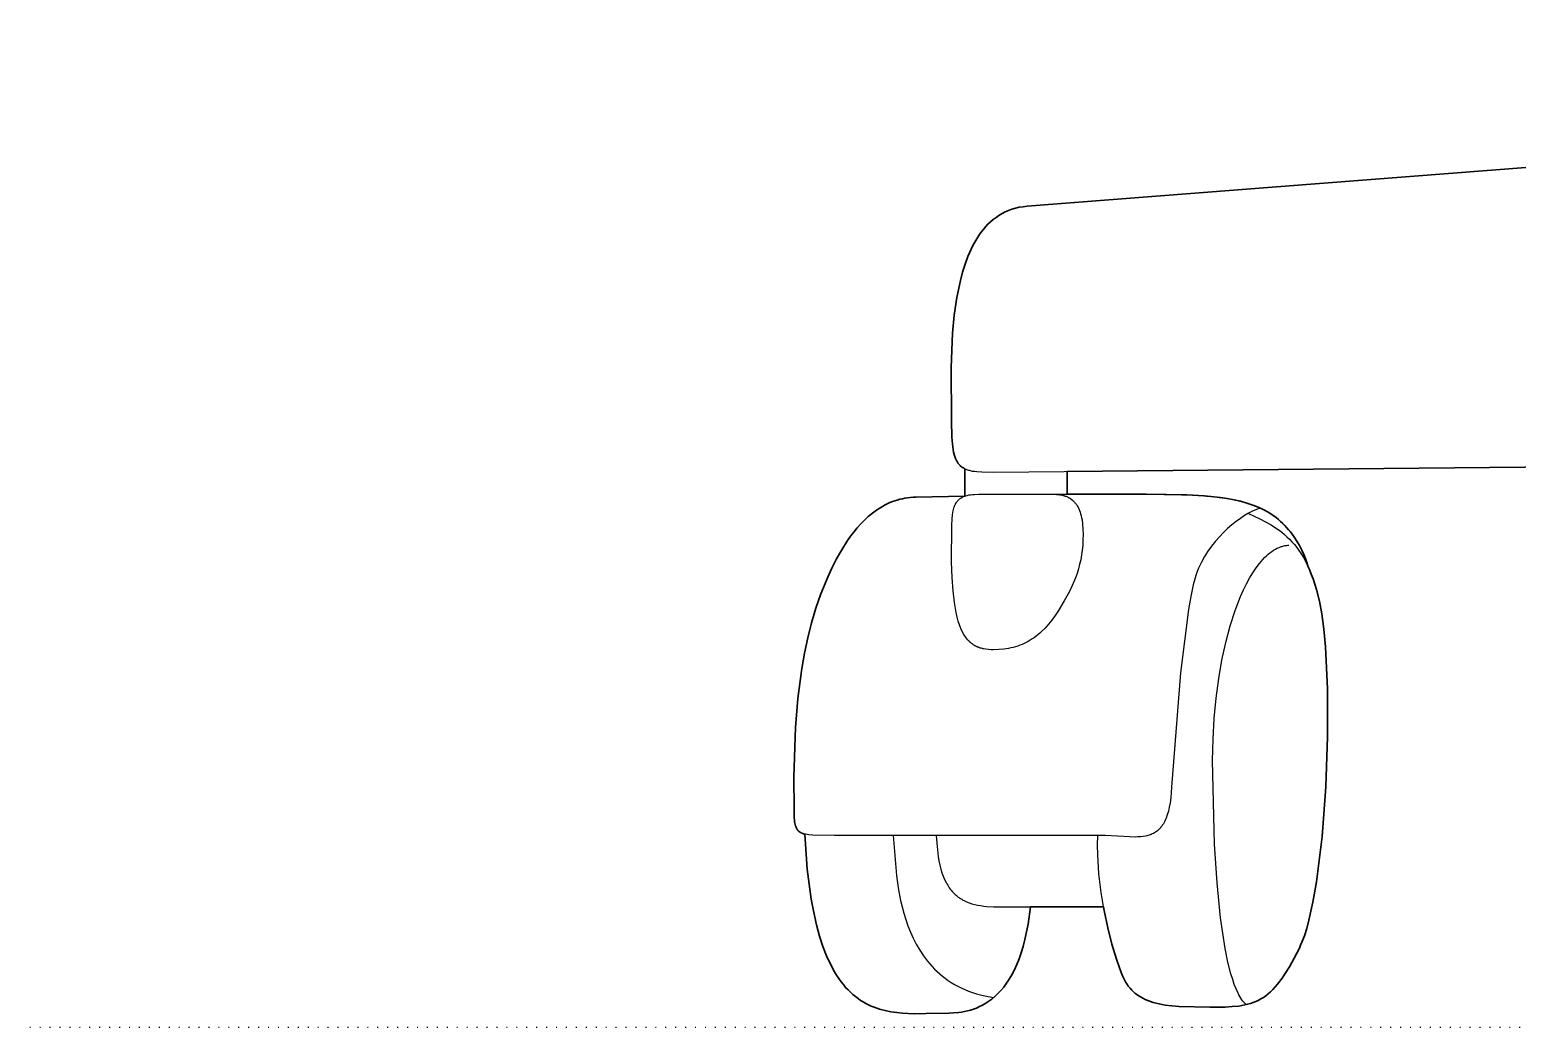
# Model space of a CAD drawing. Header units: millimetres. Extents: x 0 to 1842, y -1115 to 1018.
# Drawn here: x 0 to 164.8, y 0 to 110.5 of the extents above; entities that cross this region are included whole.
import ezdxf

# ---------------------------------------------------------------- set-up
doc = ezdxf.new("R2010")
doc.units = ezdxf.units.MM
doc.linetypes.add('Dots', pattern=[1, 0, -1])
doc.layers.add('Blocks', color=7, linetype='Continuous')
for name, color, linetype, lineweight, true_color in [('Blocks$Inner', 7, 'Continuous', 25, 0x007f00), ('Blocks$Outline', 7, 'Continuous', 35, 0xff3f3f), ('Groud', 7, 'Dots', 25, 0x243775)]:
    doc.layers.add(name, color=color, linetype=linetype, lineweight=lineweight, true_color=true_color)

# ---------------------------------------------------------------- blocks, each defined once
blk = doc.blocks.new('Oxford High Office Chair Front')
at = {"layer": 'Blocks$Inner'}
blk.add_line((107.51, 13.33), (118.94, 13.33), dxfattribs=at)
for points in [[(362.41, 110.47), (110.47, 90.93), (110.03, 90.88), (109.6, 90.81), (109.19, 90.71), (108.8, 90.6), (108.42, 90.46), (108.23, 90.38), (108.05, 90.3), (107.7, 90.12), (107.36, 89.92), (107.04, 89.7), (106.73, 89.46), (106.43, 89.2), (106.14, 88.93), (105.87, 88.63), (105.61, 88.33), (105.36, 88.01), (105.13, 87.67), (104.9, 87.32), (104.69, 86.95), (104.48, 86.57), (104.29, 86.19), (103.93, 85.37), (103.62, 84.52), (103.34, 83.63), (103.09, 82.72), (102.7, 80.81), (102.41, 78.85), (102.23, 76.88), (102.06, 73.08), (102.1, 67.17), (102.14, 65.36), (102.2, 64.62), (102.24, 64.29), (102.28, 63.99), (102.34, 63.7), (102.4, 63.44), (102.47, 63.2), (102.56, 62.98), (102.58, 62.93), (102.6, 62.88), (102.62, 62.83), (102.65, 62.78), (102.7, 62.68), (102.7, 62.68), (102.7, 62.68), (102.7, 62.68), (102.7, 62.67), (102.7, 62.67), (102.7, 62.67), (102.71, 62.67), (102.71, 62.66), (102.71, 62.66), (102.71, 62.66), (102.71, 62.65), (102.71, 62.65), (102.72, 62.65), (102.72, 62.65), (102.72, 62.64), (102.72, 62.64), (102.75, 62.6), (102.75, 62.59), (102.75, 62.59), (102.75, 62.59), (102.75, 62.59), (102.76, 62.58), (102.76, 62.58), (102.76, 62.58), (102.76, 62.57), (102.76, 62.57), (102.76, 62.57), (102.77, 62.57), (102.77, 62.56), (102.77, 62.56), (102.77, 62.56), (102.77, 62.56), (102.77, 62.55), (102.78, 62.55), (102.78, 62.55), (102.78, 62.55), (102.78, 62.54), (102.78, 62.54), (102.78, 62.54), (102.79, 62.53), (102.79, 62.53), (102.79, 62.53), (102.79, 62.53), (102.79, 62.52), (102.79, 62.52), (102.8, 62.52), (102.8, 62.52), (102.8, 62.51), (102.8, 62.51), (102.83, 62.47), (102.86, 62.43), (102.89, 62.39), (102.92, 62.36), (102.95, 62.32), (102.98, 62.28), (103.05, 62.22), (103.08, 62.18), (103.11, 62.15), (103.19, 62.09), (103.26, 62.04), (103.34, 61.98), (103.42, 61.94), (103.5, 61.89), (103.54, 61.87), (103.59, 61.85), (103.68, 61.81), (103.77, 61.77), (103.97, 61.7), (104.07, 61.68), (104.18, 61.65), (104.4, 61.6), (104.64, 61.57), (104.9, 61.54), (105.45, 61.5), (106.76, 61.48), (212.4, 62.47)], [(136.28, 57.5), (135.88, 57.34), (135.45, 57.15), (135.01, 56.92), (134.56, 56.66), (134.1, 56.36), (133.63, 56.02), (133.16, 55.65), (132.69, 55.24), (132.23, 54.81), (131.78, 54.33), (131.34, 53.83), (130.92, 53.29), (130.51, 52.73), (130.14, 52.13), (129.78, 51.5), (129.47, 50.84), (129.39, 50.66), (129.32, 50.47), (129.17, 50.03), (128.88, 48.98), (128.61, 47.7), (128.35, 46.25), (127.46, 39.27), (126.49, 26.59), (126.39, 25.39), (126.32, 24.86), (126.23, 24.37), (126.13, 23.93), (126.01, 23.52), (125.88, 23.16), (125.8, 22.99), (125.73, 22.83), (125.65, 22.68), (125.57, 22.54), (125.49, 22.4), (125.4, 22.28), (125.31, 22.16), (125.26, 22.1), (125.24, 22.08), (125.23, 22.07), (125.23, 22.07), (125.23, 22.07), (125.22, 22.06), (125.22, 22.06), (125.22, 22.06), (125.22, 22.05), (125.21, 22.05), (125.12, 21.95), (125.02, 21.85), (124.91, 21.76), (124.81, 21.68), (124.7, 21.6), (124.59, 21.53), (124.47, 21.47), (124.35, 21.41), (124.23, 21.36), (124.11, 21.31), (123.99, 21.27), (123.86, 21.23), (123.73, 21.2), (123.6, 21.17), (123.33, 21.12), (123.04, 21.09), (122.75, 21.08), (122.46, 21.07), (121.84, 21.09), (119.13, 21.22), (89.14, 21.22), (86.71, 21.26), (86.29, 21.3), (86.1, 21.33), (85.92, 21.37), (85.76, 21.41), (85.73, 21.42), (85.69, 21.43), (85.68, 21.44), (85.68, 21.44), (85.68, 21.44), (85.67, 21.44), (85.67, 21.44), (85.67, 21.44), (85.67, 21.44), (85.67, 21.44), (85.66, 21.44), (85.66, 21.44), (85.66, 21.44), (85.66, 21.44), (85.65, 21.44), (85.62, 21.46), (85.58, 21.47), (85.58, 21.47), (85.58, 21.47), (85.58, 21.47), (85.58, 21.47), (85.57, 21.47), (85.57, 21.48), (85.57, 21.48), (85.57, 21.48), (85.57, 21.48), (85.56, 21.48), (85.56, 21.48), (85.56, 21.48), (85.55, 21.48), (85.55, 21.49), (85.55, 21.49), (85.55, 21.49), (85.54, 21.49), (85.54, 21.49), (85.54, 21.49), (85.54, 21.49), (85.54, 21.49), (85.53, 21.49), (85.53, 21.49), (85.53, 21.49), (85.53, 21.49), (85.52, 21.5), (85.52, 21.5), (85.52, 21.5), (85.52, 21.5), (85.49, 21.51), (85.46, 21.53), (85.43, 21.54), (85.42, 21.55), (85.42, 21.55), (85.42, 21.55), (85.42, 21.55), (85.42, 21.55), (85.41, 21.55), (85.41, 21.55), (85.41, 21.55), (85.41, 21.55), (85.41, 21.55), (85.41, 21.56), (85.4, 21.56), (85.4, 21.56), (85.4, 21.56), (85.4, 21.56), (85.4, 21.56), (85.39, 21.56), (85.39, 21.57), (85.39, 21.57), (85.38, 21.57), (85.38, 21.57), (85.38, 21.57), (85.38, 21.57), (85.38, 21.57), (85.37, 21.57), (85.37, 21.57), (85.37, 21.58), (85.37, 21.58), (85.37, 21.58), (85.34, 21.59), (85.34, 21.6), (85.34, 21.6), (85.33, 21.6), (85.33, 21.6), (85.33, 21.6), (85.33, 21.6), (85.33, 21.6), (85.33, 21.6), (85.31, 21.61), (85.3, 21.62), (85.3, 21.62), (85.3, 21.62), (85.29, 21.62), (85.29, 21.63), (85.29, 21.63), (85.29, 21.63), (85.29, 21.63), (85.29, 21.63), (85.28, 21.63), (85.28, 21.63), (85.28, 21.64), (85.28, 21.64), (85.28, 21.64), (85.27, 21.64), (85.27, 21.64), (85.27, 21.64), (85.27, 21.64), (85.27, 21.65), (85.26, 21.65), (85.26, 21.65), (85.26, 21.65), (85.26, 21.65), (85.26, 21.65), (85.26, 21.65), (85.26, 21.65), (85.25, 21.65), (85.25, 21.66), (85.25, 21.66), (85.25, 21.66), (85.25, 21.66), (85.25, 21.66), (85.24, 21.66), (85.24, 21.66), (85.24, 21.66), (85.24, 21.67), (85.24, 21.67), (85.24, 21.67), (85.23, 21.67), (85.23, 21.67), (85.23, 21.67), (85.23, 21.67), (85.23, 21.67), (85.22, 21.68), (85.22, 21.68), (85.22, 21.68), (85.22, 21.68), (85.22, 21.68), (85.21, 21.69), (85.21, 21.69), (85.21, 21.69), (85.21, 21.69), (85.2, 21.7), (85.2, 21.7), (85.2, 21.7), (85.19, 21.7), (85.19, 21.71), (85.19, 21.71), (85.19, 21.71), (85.19, 21.71), (85.19, 21.71), (85.18, 21.71), (85.18, 21.71), (85.18, 21.71), (85.18, 21.72), (85.18, 21.72), (85.18, 21.72), (85.18, 21.72), (85.18, 21.72), (85.17, 21.72), (85.17, 21.72), (85.17, 21.73), (85.17, 21.73), (85.17, 21.73), (85.17, 21.73), (85.16, 21.73), (85.16, 21.73), (85.14, 21.75), (85.12, 21.78), (85.1, 21.8), (85.08, 21.82), (85.08, 21.83), (85.08, 21.83), (85.07, 21.83), (85.07, 21.83), (85.07, 21.83), (85.07, 21.83), (85.07, 21.83), (85.07, 21.84), (85.07, 21.84), (85.07, 21.84), (85.06, 21.84), (85.06, 21.84), (85.06, 21.84), (85.06, 21.85), (85.06, 21.85), (85.06, 21.85), (85.04, 21.87), (85.02, 21.9), (85.02, 21.91), (85.02, 21.91), (85.01, 21.91), (85.01, 21.91), (85.01, 21.91), (85.01, 21.91), (85.01, 21.92), (85.01, 21.92), (85.01, 21.92), (85.01, 21.92), (85, 21.92), (85, 21.92), (85, 21.93), (84.99, 21.95), (84.98, 21.96), (84.98, 21.96), (84.98, 21.96), (84.98, 21.96), (84.98, 21.96), (84.98, 21.97), (84.98, 21.97), (84.98, 21.97), (84.97, 21.97), (84.97, 21.97), (84.97, 21.97), (84.97, 21.98), (84.97, 21.98), (84.97, 21.98), (84.97, 21.98), (84.94, 22.04), (84.92, 22.07), (84.91, 22.1), (84.88, 22.16), (84.83, 22.3), (84.79, 22.45), (84.76, 22.61), (84.73, 22.79), (84.71, 22.98), (84.69, 23.18), (84.67, 24.16), (84.65, 27.69), (84.82, 33.19), (85.09, 36.4), (85.52, 39.75), (85.82, 41.44), (86.18, 43.13), (86.6, 44.8), (87.09, 46.43), (87.63, 47.99), (88.39, 49.86), (88.85, 50.86), (89.37, 51.88), (89.95, 52.89), (90.59, 53.89), (90.93, 54.37), (91.29, 54.84), (91.66, 55.3), (92.06, 55.74), (92.47, 56.15), (92.89, 56.55), (93.34, 56.92), (93.8, 57.26), (94.28, 57.57), (94.77, 57.85), (95.29, 58.1), (95.55, 58.21), (95.82, 58.31), (96.1, 58.39), (96.37, 58.47), (96.66, 58.54), (96.94, 58.6), (97.24, 58.64), (97.53, 58.68), (97.84, 58.7), (98.14, 58.71), (103.58, 58.83), (103.58, 61.85)], [(114.93, 59.04), (114.93, 61.56)], [(134.99, 56.9), (136.25, 56.3), (136.88, 55.99), (137.5, 55.64), (138.1, 55.25), (138.4, 55.04), (138.69, 54.82), (138.98, 54.58), (139.26, 54.33), (139.54, 54.06), (139.81, 53.77), (140.08, 53.46), (140.34, 53.14), (140.59, 52.79), (140.84, 52.42), (141.08, 52.02), (141.31, 51.6), (141.54, 51.16), (141.75, 50.68), (141.96, 50.18), (142.16, 49.65), (142.52, 48.49), (142.85, 47.2), (143.12, 45.77), (143.36, 44.1), (143.54, 42.13), (143.75, 37.48), (143.76, 32.19), (143.56, 26.62), (143.15, 21.13), (142.53, 16.09), (142.14, 13.84), (141.69, 11.85), (141.45, 10.95), (141.19, 10.14), (140.92, 9.41), (140.78, 9.08), (140.64, 8.77), (140.07, 7.66), (139.53, 6.68), (139, 5.83), (138.74, 5.44), (138.48, 5.09), (138.22, 4.76), (137.96, 4.46), (137.7, 4.18), (137.44, 3.93), (137.18, 3.7), (136.92, 3.49), (136.65, 3.3), (136.37, 3.13), (136.09, 2.98), (135.81, 2.85), (135.51, 2.73), (135.21, 2.63), (134.91, 2.54), (134.59, 2.47), (134.26, 2.4), (133.92, 2.35), (133.2, 2.28), (132.43, 2.24), (130.71, 2.22), (127.27, 2.29), (126.51, 2.36), (125.78, 2.45), (125.1, 2.58), (124.77, 2.65), (124.45, 2.74), (124.15, 2.84), (123.85, 2.95), (123.57, 3.07), (123.29, 3.21), (123.03, 3.35), (122.78, 3.52), (122.54, 3.69), (122.42, 3.79), (122.31, 3.89), (122.09, 4.09), (121.88, 4.32), (121.79, 4.44), (121.69, 4.56), (121.6, 4.69), (121.51, 4.82), (121.42, 4.96), (121.34, 5.1), (121.18, 5.4), (121.03, 5.71), (120.9, 6.05), (120.38, 7.54), (119.88, 9.2), (119.42, 11), (119, 12.92), (118.67, 14.93), (118.42, 17), (118.3, 19.11), (118.28, 20.16), (118.31, 21.22)], [(134.75, 2.51), (134.69, 2.56), (134.63, 2.62), (134.57, 2.68), (134.51, 2.75), (134.45, 2.81), (134.39, 2.89), (134.27, 3.04), (134.16, 3.21), (134.05, 3.39), (133.94, 3.59), (133.84, 3.79), (133.63, 4.25), (133.43, 4.75), (133.25, 5.3), (133.06, 5.9), (132.73, 7.22), (132.42, 8.71), (131.91, 12.12), (131.52, 16.01), (131.24, 20.29), (131.03, 29.56), (131.08, 31.91), (131.21, 34.21), (131.42, 36.45), (131.7, 38.61), (132.06, 40.67), (132.49, 42.63), (132.98, 44.46), (133.53, 46.16), (134.13, 47.72), (134.45, 48.44), (134.78, 49.12), (135.12, 49.75), (135.47, 50.34), (135.84, 50.88), (136.21, 51.37), (136.4, 51.6), (136.59, 51.82), (136.78, 52.02), (136.98, 52.21), (137.18, 52.39), (137.38, 52.55), (137.58, 52.7), (137.78, 52.83), (137.99, 52.96), (138.19, 53.06), (138.4, 53.15), (138.61, 53.23), (138.72, 53.26), (138.82, 53.29), (138.93, 53.32), (139.04, 53.34), (139.14, 53.36), (139.25, 53.37), (139.36, 53.38), (139.46, 53.39)], [(110.84, 13.33), (110.58, 11.42), (110.42, 10.55), (110.24, 9.73), (110.04, 8.96), (109.82, 8.24), (109.59, 7.57), (109.34, 6.94), (109.07, 6.36), (108.79, 5.82), (108.5, 5.33), (108.2, 4.87), (107.89, 4.45), (107.57, 4.07), (107.25, 3.72), (106.91, 3.41), (106.58, 3.12), (106.24, 2.87), (105.9, 2.65), (105.55, 2.45), (105.21, 2.28), (104.87, 2.13), (104.53, 2), (104.19, 1.89), (103.86, 1.8), (103.54, 1.73), (103.22, 1.68), (102.91, 1.64), (102.33, 1.59), (101.79, 1.57), (99.26, 1.52), (97.96, 1.5), (96.67, 1.55), (96.03, 1.62), (95.39, 1.71), (94.76, 1.84), (94.44, 1.91), (94.13, 2), (93.82, 2.1), (93.52, 2.22), (93.21, 2.34), (92.91, 2.48), (92.62, 2.63), (92.32, 2.8), (92.03, 2.98), (91.75, 3.18), (91.47, 3.39), (91.19, 3.62), (90.92, 3.87), (90.65, 4.13), (90.38, 4.42), (90.13, 4.72), (89.87, 5.04), (89.63, 5.39), (89.38, 5.75), (89.15, 6.14), (88.69, 6.98), (88.26, 7.92), (87.86, 8.95), (87.49, 10.09), (87.15, 11.34), (86.84, 12.7), (86.57, 14.18), (86.13, 17.52), (85.84, 21.39)], [(95.63, 21.22), (96, 16.8), (96.19, 15.45), (96.46, 14.05), (96.81, 12.64), (97.03, 11.93), (97.27, 11.23), (97.55, 10.54), (97.85, 9.85), (98.2, 9.19), (98.58, 8.53), (98.99, 7.91), (99.45, 7.3), (99.7, 7.01), (99.96, 6.72), (100.22, 6.44), (100.5, 6.17), (100.8, 5.91), (101.1, 5.66), (101.41, 5.42), (101.74, 5.18), (102.08, 4.96), (102.44, 4.75), (102.81, 4.54), (103.19, 4.35), (103.58, 4.17), (103.99, 4.01), (104.42, 3.85), (104.86, 3.71), (105.31, 3.58), (105.78, 3.47), (106.76, 3.28)], [(100.42, 21.22), (100.5, 20), (100.63, 18.92), (100.71, 18.42), (100.81, 17.95), (100.93, 17.51), (101.05, 17.1), (101.19, 16.72), (101.34, 16.36), (101.5, 16.03), (101.59, 15.87), (101.68, 15.72), (101.77, 15.57), (101.86, 15.43), (101.96, 15.3), (102.06, 15.17), (102.17, 15.05), (102.27, 14.93), (102.5, 14.71), (102.61, 14.61), (102.73, 14.51), (102.85, 14.42), (102.98, 14.33), (103.1, 14.25), (103.23, 14.17), (103.37, 14.09), (103.5, 14.02), (103.78, 13.89), (104.07, 13.78), (104.37, 13.68), (104.68, 13.6), (105, 13.53), (105.33, 13.47), (105.67, 13.42), (106.02, 13.39), (106.75, 13.34), (107.51, 13.33)]]:
    blk.add_lwpolyline(points, dxfattribs=at)
blk.add_lwpolyline([(102.15, 55.54), (102.18, 56.33), (102.21, 56.69), (102.26, 57.03), (102.29, 57.18), (102.32, 57.34), (102.36, 57.48), (102.4, 57.62), (102.42, 57.69), (102.45, 57.76), (102.48, 57.82), (102.51, 57.89), (102.54, 57.95), (102.54, 57.95), (102.54, 57.95), (102.54, 57.95), (102.54, 57.96), (102.54, 57.96), (102.54, 57.96), (102.54, 57.96), (102.54, 57.96), (102.55, 57.97), (102.55, 57.97), (102.55, 57.97), (102.55, 57.97), (102.55, 57.98), (102.57, 58.01), (102.6, 58.07), (102.64, 58.12), (102.68, 58.18), (102.72, 58.23), (102.76, 58.28), (102.8, 58.33), (102.85, 58.38), (102.9, 58.43), (102.95, 58.47), (103, 58.52), (103.06, 58.56), (103.12, 58.6), (103.24, 58.67), (103.31, 58.71), (103.37, 58.74), (103.45, 58.77), (103.52, 58.8), (103.68, 58.86), (103.84, 58.91), (104.03, 58.95), (104.22, 58.98), (104.42, 59), (104.65, 59.02), (105.13, 59.04), (113.32, 59.04), (113.53, 59.03), (113.73, 59.02), (113.92, 59), (114.11, 58.98), (114.29, 58.95), (114.46, 58.9), (114.55, 58.88), (114.59, 58.87), (114.59, 58.87), (114.59, 58.87), (114.6, 58.87), (114.6, 58.87), (114.6, 58.86), (114.6, 58.86), (114.61, 58.86), (114.61, 58.86), (114.61, 58.86), (114.61, 58.86), (114.62, 58.86), (114.62, 58.86), (114.62, 58.86), (114.62, 58.86), (114.63, 58.86), (114.63, 58.86), (114.71, 58.83), (114.75, 58.81), (114.79, 58.8), (114.94, 58.73), (114.98, 58.72), (115.02, 58.7), (115.02, 58.7), (115.02, 58.69), (115.02, 58.69), (115.03, 58.69), (115.03, 58.69), (115.03, 58.69), (115.03, 58.69), (115.04, 58.69), (115.04, 58.69), (115.04, 58.68), (115.04, 58.68), (115.05, 58.68), (115.05, 58.68), (115.05, 58.68), (115.05, 58.68), (115.06, 58.68), (115.06, 58.68), (115.06, 58.68), (115.06, 58.67), (115.06, 58.67), (115.07, 58.67), (115.07, 58.67), (115.07, 58.67), (115.07, 58.67), (115.08, 58.67), (115.08, 58.67), (115.08, 58.66), (115.08, 58.66), (115.09, 58.66), (115.09, 58.66), (115.1, 58.66), (115.1, 58.66), (115.1, 58.65), (115.1, 58.65), (115.1, 58.65), (115.11, 58.65), (115.11, 58.65), (115.11, 58.65), (115.11, 58.65), (115.12, 58.65), (115.12, 58.64), (115.13, 58.64), (115.16, 58.62), (115.2, 58.6), (115.2, 58.6), (115.2, 58.59), (115.2, 58.59), (115.21, 58.59), (115.21, 58.59), (115.21, 58.59), (115.21, 58.59), (115.21, 58.59), (115.22, 58.59), (115.22, 58.58), (115.22, 58.58), (115.22, 58.58), (115.23, 58.58), (115.23, 58.58), (115.23, 58.58), (115.23, 58.58), (115.27, 58.55), (115.3, 58.53), (115.37, 58.48), (115.49, 58.38), (115.62, 58.28), (115.73, 58.16), (115.78, 58.09), (115.84, 58.03), (115.89, 57.96), (115.94, 57.89), (116.03, 57.74), (116.12, 57.59), (116.2, 57.42), (116.28, 57.24), (116.35, 57.06), (116.41, 56.86), (116.47, 56.65), (116.52, 56.43), (116.56, 56.2), (116.62, 55.71), (116.66, 55.17), (116.68, 54.58), (116.67, 53.99), (116.64, 53.41), (116.58, 52.85), (116.51, 52.31), (116.42, 51.78), (116.3, 51.27), (116.17, 50.76), (116.01, 50.26), (115.83, 49.76), (115.63, 49.26), (115.16, 48.25), (114.6, 47.22), (113.94, 46.14), (113.59, 45.6), (113.23, 45.1), (112.86, 44.64), (112.48, 44.21), (112.08, 43.82), (111.88, 43.64), (111.68, 43.46), (111.47, 43.3), (111.26, 43.14), (111.05, 43), (110.83, 42.86), (110.61, 42.73), (110.38, 42.61), (110.15, 42.5), (109.92, 42.39), (109.68, 42.3), (109.44, 42.21), (109.19, 42.14), (108.94, 42.07), (108.69, 42.01), (108.43, 41.95), (108.16, 41.91), (107.89, 41.87), (107.34, 41.82), (106.76, 41.81), (106.48, 41.81), (106.19, 41.83), (105.92, 41.86), (105.65, 41.91), (105.65, 41.91), (105.65, 41.91), (105.64, 41.91), (105.64, 41.91), (105.63, 41.91), (105.63, 41.91), (105.62, 41.91), (105.62, 41.91), (105.62, 41.91), (105.61, 41.91), (105.61, 41.92), (105.6, 41.92), (105.6, 41.92), (105.6, 41.92), (105.59, 41.92), (105.59, 41.92), (105.52, 41.93), (105.4, 41.97), (105.33, 41.98), (105.27, 42), (105.21, 42.02), (105.15, 42.05), (105.08, 42.07), (105.08, 42.07), (105.08, 42.07), (105.07, 42.07), (105.07, 42.07), (105.07, 42.08), (105.06, 42.08), (105.06, 42.08), (105.05, 42.08), (105.05, 42.08), (105.05, 42.08), (105.04, 42.09), (105.04, 42.09), (105.04, 42.09), (105.03, 42.09), (105.03, 42.09), (105.02, 42.09), (105.02, 42.09), (105.02, 42.1), (105.01, 42.1), (105.01, 42.1), (105, 42.1), (105, 42.1), (105, 42.1), (104.99, 42.1), (104.99, 42.11), (104.99, 42.11), (104.98, 42.11), (104.98, 42.11), (104.97, 42.11), (104.97, 42.11), (104.97, 42.12), (104.96, 42.12), (104.96, 42.12), (104.96, 42.12), (104.95, 42.12), (104.95, 42.12), (104.95, 42.13), (104.94, 42.13), (104.94, 42.13), (104.93, 42.13), (104.93, 42.13), (104.93, 42.13), (104.92, 42.14), (104.92, 42.14), (104.92, 42.14), (104.91, 42.14), (104.91, 42.14), (104.9, 42.14), (104.9, 42.15), (104.9, 42.15), (104.89, 42.15), (104.89, 42.15), (104.89, 42.15), (104.88, 42.15), (104.88, 42.16), (104.87, 42.16), (104.87, 42.16), (104.87, 42.16), (104.86, 42.16), (104.86, 42.17), (104.86, 42.17), (104.85, 42.17), (104.85, 42.17), (104.85, 42.17), (104.79, 42.2), (104.67, 42.26), (104.56, 42.33), (104.5, 42.37), (104.45, 42.41), (104.39, 42.45), (104.34, 42.49), (104.29, 42.53), (104.23, 42.57), (104.18, 42.62), (104.13, 42.67), (104.03, 42.77), (103.98, 42.82), (103.93, 42.87), (103.88, 42.93), (103.83, 42.99), (103.74, 43.11), (103.64, 43.23), (103.56, 43.37), (103.47, 43.51), (103.3, 43.82), (103.14, 44.17), (103, 44.55), (102.86, 44.97), (102.74, 45.42), (102.62, 45.92), (102.42, 47.03), (102.27, 48.33), (102.17, 49.81), (102.11, 51.5)], close=True, dxfattribs=at)
blk.add_open_spline([(113.48, 59.04), (123.66, 59.04), (128.19, 58.97), (130.12, 58.86), (131.86, 58.68), (132.65, 58.56), (133.41, 58.42), (134.13, 58.25), (134.82, 58.06), (135.47, 57.84), (136.09, 57.59), (136.69, 57.31), (137.26, 57), (137.53, 56.82), (137.8, 56.64), (138.06, 56.45), (138.31, 56.24), (138.55, 56.03), (138.78, 55.81), (139.01, 55.58), (139.23, 55.34), (139.44, 55.1), (139.64, 54.86), (140.01, 54.36), (140.35, 53.85), (140.65, 53.34), (140.91, 52.84), (141.14, 52.36), (141.33, 51.89), (141.48, 51.45), (141.59, 51.05), (141.64, 50.86)], degree=1, dxfattribs=at)
at = {"layer": 'Blocks$Outline'}
for points in [[(103.58, 61.85), (103.54, 61.87), (103.5, 61.89), (103.42, 61.94), (103.34, 61.98), (103.26, 62.04), (103.19, 62.09), (103.11, 62.15), (103.08, 62.18), (103.05, 62.22), (102.98, 62.28), (102.95, 62.32), (102.92, 62.36), (102.89, 62.39), (102.86, 62.43), (102.83, 62.47), (102.8, 62.51), (102.8, 62.51), (102.8, 62.52), (102.8, 62.52), (102.79, 62.52), (102.79, 62.52), (102.79, 62.53), (102.79, 62.53), (102.79, 62.53), (102.79, 62.53), (102.78, 62.54), (102.78, 62.54), (102.78, 62.54), (102.78, 62.55), (102.78, 62.55), (102.78, 62.55), (102.77, 62.55), (102.77, 62.56), (102.77, 62.56), (102.77, 62.56), (102.77, 62.56), (102.77, 62.57), (102.76, 62.57), (102.76, 62.57), (102.76, 62.57), (102.76, 62.58), (102.76, 62.58), (102.76, 62.58), (102.75, 62.59), (102.75, 62.59), (102.75, 62.59), (102.75, 62.59), (102.75, 62.6), (102.72, 62.64), (102.72, 62.64), (102.72, 62.65), (102.72, 62.65), (102.71, 62.65), (102.71, 62.65), (102.71, 62.66), (102.71, 62.66), (102.71, 62.66), (102.71, 62.67), (102.7, 62.67), (102.7, 62.67), (102.7, 62.67), (102.7, 62.68), (102.7, 62.68), (102.7, 62.68), (102.7, 62.68), (102.65, 62.78), (102.62, 62.83), (102.6, 62.88), (102.58, 62.93), (102.56, 62.98), (102.47, 63.2), (102.4, 63.44), (102.34, 63.7), (102.28, 63.99), (102.24, 64.29), (102.2, 64.62), (102.14, 65.36), (102.1, 67.17), (102.06, 73.08), (102.23, 76.88), (102.41, 78.85), (102.7, 80.81), (103.09, 82.72), (103.34, 83.63), (103.62, 84.52), (103.93, 85.37), (104.29, 86.19), (104.48, 86.57), (104.69, 86.95), (104.9, 87.32), (105.13, 87.67), (105.36, 88.01), (105.61, 88.33), (105.87, 88.63), (106.14, 88.93), (106.43, 89.2), (106.73, 89.46), (107.04, 89.7), (107.36, 89.92), (107.7, 90.12), (108.05, 90.3), (108.23, 90.38), (108.42, 90.46), (108.8, 90.6), (109.19, 90.71), (109.6, 90.81), (110.03, 90.88), (110.47, 90.93), (362.41, 110.47)], [(85.84, 21.39), (85.76, 21.41), (85.73, 21.42), (85.69, 21.43), (85.68, 21.44), (85.68, 21.44), (85.68, 21.44), (85.67, 21.44), (85.67, 21.44), (85.67, 21.44), (85.67, 21.44), (85.67, 21.44), (85.66, 21.44), (85.66, 21.44), (85.66, 21.44), (85.66, 21.44), (85.65, 21.44), (85.62, 21.46), (85.58, 21.47), (85.58, 21.47), (85.58, 21.47), (85.58, 21.47), (85.58, 21.47), (85.57, 21.47), (85.57, 21.48), (85.57, 21.48), (85.57, 21.48), (85.57, 21.48), (85.56, 21.48), (85.56, 21.48), (85.56, 21.48), (85.55, 21.48), (85.55, 21.49), (85.55, 21.49), (85.55, 21.49), (85.54, 21.49), (85.54, 21.49), (85.54, 21.49), (85.54, 21.49), (85.54, 21.49), (85.53, 21.49), (85.53, 21.49), (85.53, 21.49), (85.53, 21.49), (85.52, 21.5), (85.52, 21.5), (85.52, 21.5), (85.52, 21.5), (85.49, 21.51), (85.46, 21.53), (85.43, 21.54), (85.42, 21.55), (85.42, 21.55), (85.42, 21.55), (85.42, 21.55), (85.42, 21.55), (85.41, 21.55), (85.41, 21.55), (85.41, 21.55), (85.41, 21.55), (85.41, 21.55), (85.41, 21.56), (85.4, 21.56), (85.4, 21.56), (85.4, 21.56), (85.4, 21.56), (85.4, 21.56), (85.39, 21.56), (85.39, 21.57), (85.39, 21.57), (85.38, 21.57), (85.38, 21.57), (85.38, 21.57), (85.38, 21.57), (85.38, 21.57), (85.37, 21.57), (85.37, 21.57), (85.37, 21.58), (85.37, 21.58), (85.37, 21.58), (85.34, 21.59), (85.34, 21.6), (85.34, 21.6), (85.33, 21.6), (85.33, 21.6), (85.33, 21.6), (85.33, 21.6), (85.33, 21.6), (85.33, 21.6), (85.31, 21.61), (85.3, 21.62), (85.3, 21.62), (85.3, 21.62), (85.29, 21.62), (85.29, 21.63), (85.29, 21.63), (85.29, 21.63), (85.29, 21.63), (85.29, 21.63), (85.28, 21.63), (85.28, 21.63), (85.28, 21.64), (85.28, 21.64), (85.28, 21.64), (85.27, 21.64), (85.27, 21.64), (85.27, 21.64), (85.27, 21.64), (85.27, 21.65), (85.26, 21.65), (85.26, 21.65), (85.26, 21.65), (85.26, 21.65), (85.26, 21.65), (85.26, 21.65), (85.26, 21.65), (85.25, 21.65), (85.25, 21.66), (85.25, 21.66), (85.25, 21.66), (85.25, 21.66), (85.25, 21.66), (85.24, 21.66), (85.24, 21.66), (85.24, 21.66), (85.24, 21.67), (85.24, 21.67), (85.24, 21.67), (85.23, 21.67), (85.23, 21.67), (85.23, 21.67), (85.23, 21.67), (85.23, 21.67), (85.22, 21.68), (85.22, 21.68), (85.22, 21.68), (85.22, 21.68), (85.22, 21.68), (85.21, 21.69), (85.21, 21.69), (85.21, 21.69), (85.21, 21.69), (85.2, 21.7), (85.2, 21.7), (85.2, 21.7), (85.19, 21.7), (85.19, 21.71), (85.19, 21.71), (85.19, 21.71), (85.19, 21.71), (85.19, 21.71), (85.18, 21.71), (85.18, 21.71), (85.18, 21.71), (85.18, 21.72), (85.18, 21.72), (85.18, 21.72), (85.18, 21.72), (85.18, 21.72), (85.17, 21.72), (85.17, 21.72), (85.17, 21.73), (85.17, 21.73), (85.17, 21.73), (85.17, 21.73), (85.16, 21.73), (85.16, 21.73), (85.14, 21.75), (85.12, 21.78), (85.1, 21.8), (85.08, 21.82), (85.08, 21.83), (85.08, 21.83), (85.07, 21.83), (85.07, 21.83), (85.07, 21.83), (85.07, 21.83), (85.07, 21.83), (85.07, 21.84), (85.07, 21.84), (85.07, 21.84), (85.06, 21.84), (85.06, 21.84), (85.06, 21.84), (85.06, 21.85), (85.06, 21.85), (85.06, 21.85), (85.04, 21.87), (85.02, 21.9), (85.02, 21.91), (85.02, 21.91), (85.01, 21.91), (85.01, 21.91), (85.01, 21.91), (85.01, 21.91), (85.01, 21.92), (85.01, 21.92), (85.01, 21.92), (85.01, 21.92), (85, 21.92), (85, 21.92), (85, 21.93), (84.99, 21.95), (84.98, 21.96), (84.98, 21.96), (84.98, 21.96), (84.98, 21.96), (84.98, 21.96), (84.98, 21.97), (84.98, 21.97), (84.98, 21.97), (84.97, 21.97), (84.97, 21.97), (84.97, 21.97), (84.97, 21.98), (84.97, 21.98), (84.97, 21.98), (84.97, 21.98), (84.94, 22.04), (84.92, 22.07), (84.91, 22.1), (84.88, 22.16), (84.83, 22.3), (84.79, 22.45), (84.76, 22.61), (84.73, 22.79), (84.71, 22.98), (84.69, 23.18), (84.67, 24.16), (84.65, 27.69), (84.82, 33.19), (85.09, 36.4), (85.52, 39.75), (85.82, 41.44), (86.18, 43.13), (86.6, 44.8), (87.09, 46.43), (87.63, 47.99), (88.39, 49.86), (88.85, 50.86), (89.37, 51.88), (89.95, 52.89), (90.59, 53.89), (90.93, 54.37), (91.29, 54.84), (91.66, 55.3), (92.06, 55.74), (92.47, 56.15), (92.89, 56.55), (93.34, 56.92), (93.8, 57.26), (94.28, 57.57), (94.77, 57.85), (95.29, 58.1), (95.55, 58.21), (95.82, 58.31), (96.1, 58.39), (96.37, 58.47), (96.66, 58.54), (96.94, 58.6), (97.24, 58.64), (97.53, 58.68), (97.84, 58.7), (98.14, 58.71), (103.58, 58.83), (103.58, 61.85)], [(212.4, 62.47), (114.93, 61.56)], [(114.93, 61.56), (114.93, 59.04)], [(114.93, 59.04), (123.66, 59.04), (128.19, 58.97), (130.12, 58.86), (131.86, 58.68), (132.65, 58.56), (133.41, 58.42), (134.13, 58.25), (134.82, 58.06), (135.47, 57.84), (136.09, 57.59), (136.69, 57.31), (137.26, 57), (137.53, 56.82), (137.8, 56.64), (138.06, 56.45), (138.31, 56.24), (138.55, 56.03), (138.78, 55.81), (139.01, 55.58), (139.23, 55.34), (139.44, 55.1), (139.64, 54.86), (140.01, 54.36), (140.35, 53.85), (140.65, 53.34), (140.91, 52.84), (141.14, 52.36), (141.33, 51.89), (141.48, 51.45), (141.59, 51.05), (141.6, 51.01)], [(141.6, 51.01), (141.75, 50.68), (141.96, 50.18), (142.16, 49.65), (142.52, 48.49), (142.85, 47.2), (143.12, 45.77), (143.36, 44.1), (143.54, 42.13), (143.75, 37.48), (143.76, 32.19), (143.56, 26.62), (143.15, 21.13), (142.53, 16.09), (142.14, 13.84), (141.69, 11.85), (141.45, 10.95), (141.19, 10.14), (140.92, 9.41), (140.78, 9.08), (140.64, 8.77), (140.07, 7.66), (139.53, 6.68), (139, 5.83), (138.74, 5.44), (138.48, 5.09), (138.22, 4.76), (137.96, 4.46), (137.7, 4.18), (137.44, 3.93), (137.18, 3.7), (136.92, 3.49), (136.65, 3.3), (136.37, 3.13), (136.09, 2.98), (135.81, 2.85), (135.51, 2.73), (135.21, 2.63), (134.91, 2.54), (134.59, 2.47), (134.26, 2.4), (133.92, 2.35), (133.2, 2.28), (132.43, 2.24), (130.71, 2.22), (127.27, 2.29), (126.51, 2.36), (125.78, 2.45), (125.1, 2.58), (124.77, 2.65), (124.45, 2.74), (124.15, 2.84), (123.85, 2.95), (123.57, 3.07), (123.29, 3.21), (123.03, 3.35), (122.78, 3.52), (122.54, 3.69), (122.42, 3.79), (122.31, 3.89), (122.09, 4.09), (121.88, 4.32), (121.79, 4.44), (121.69, 4.56), (121.6, 4.69), (121.51, 4.82), (121.42, 4.96), (121.34, 5.1), (121.18, 5.4), (121.03, 5.71), (120.9, 6.05), (120.38, 7.54), (119.88, 9.2), (119.42, 11), (119, 12.92), (118.94, 13.33)], [(110.84, 13.33), (110.58, 11.42), (110.42, 10.55), (110.24, 9.73), (110.04, 8.96), (109.82, 8.24), (109.59, 7.57), (109.34, 6.94), (109.07, 6.36), (108.79, 5.82), (108.5, 5.33), (108.2, 4.87), (107.89, 4.45), (107.57, 4.07), (107.25, 3.72), (106.91, 3.41), (106.58, 3.12), (106.24, 2.87), (105.9, 2.65), (105.55, 2.45), (105.21, 2.28), (104.87, 2.13), (104.53, 2), (104.19, 1.89), (103.86, 1.8), (103.54, 1.73), (103.22, 1.68), (102.91, 1.64), (102.33, 1.59), (101.79, 1.57), (99.26, 1.52), (97.96, 1.5), (96.67, 1.55), (96.03, 1.62), (95.39, 1.71), (94.76, 1.84), (94.44, 1.91), (94.13, 2), (93.82, 2.1), (93.52, 2.22), (93.21, 2.34), (92.91, 2.48), (92.62, 2.63), (92.32, 2.8), (92.03, 2.98), (91.75, 3.18), (91.47, 3.39), (91.19, 3.62), (90.92, 3.87), (90.65, 4.13), (90.38, 4.42), (90.13, 4.72), (89.87, 5.04), (89.63, 5.39), (89.38, 5.75), (89.15, 6.14), (88.69, 6.98), (88.26, 7.92), (87.86, 8.95), (87.49, 10.09), (87.15, 11.34), (86.84, 12.7), (86.57, 14.18), (86.13, 17.52), (85.84, 21.39)], [(118.94, 13.33), (110.84, 13.33)]]:
    blk.add_lwpolyline(points, dxfattribs=at)

msp = doc.modelspace()

# ---------------------------------------------------------------- linework, layer by layer
at = {"layer": 'Groud'}
msp.add_lwpolyline([(0, 0), (814.04, 0)], dxfattribs=at)

# ---------------------------------------------------------------- block references
at = {"layer": 'Blocks'}
msp.add_blockref('Oxford High Office Chair Front', (0, 0), dxfattribs=at)

doc.saveas('drawing.dxf')
